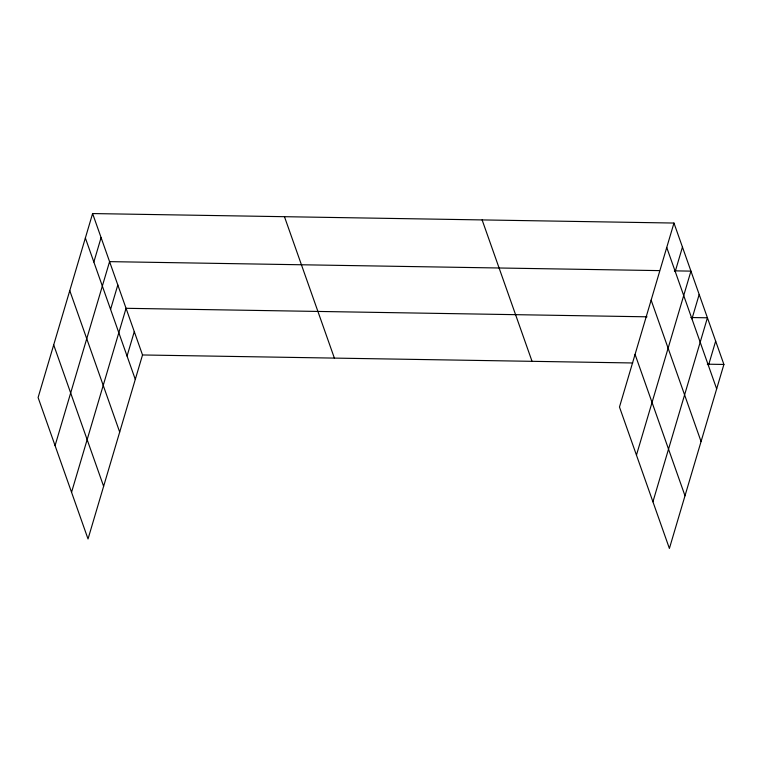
<?xml version="1.0" encoding="UTF-8"?>
<svg xmlns="http://www.w3.org/2000/svg" width="762" height="762" viewBox="0 0 762 762"><rect width="100%" height="100%" fill="white"/><g stroke="black" fill="none" stroke-linecap="round" stroke-linejoin="round"><path stroke-width="1.14" d="M92.602 213.56L38.1 397.545L88.03 538.953L142.523 354.968L92.602 213.56L673.97 223.047L723.9 364.455L669.398 548.44L619.477 407.032L673.97 223.047M93.85 262.023L101.089 237.592M55.074 445.618L109.576 261.633L658.968 270.605M110.576 309.391L117.815 284.969M71.552 492.29L126.054 308.305L647.024 316.811M127.054 356.054L134.293 331.632M675.227 271.51L682.457 247.088M636.451 455.114L690.943 271.129L674.37 270.853M691.953 318.887L699.183 294.456M652.929 501.777L707.422 317.792L690.848 317.525M708.431 365.55L715.661 341.128M142.523 354.968L632.708 362.969M707.317 364.188L723.9 364.455M666.74 247.469L716.661 388.887M651.139 300.133L701.069 441.541M635.07 354.378L685 495.786M482.117 219.913L532.047 361.321M284.455 216.684L334.385 358.102M85.363 237.982L135.293 379.39M69.771 290.636L119.691 432.044M53.692 344.891L103.622 486.299"/></g></svg>
